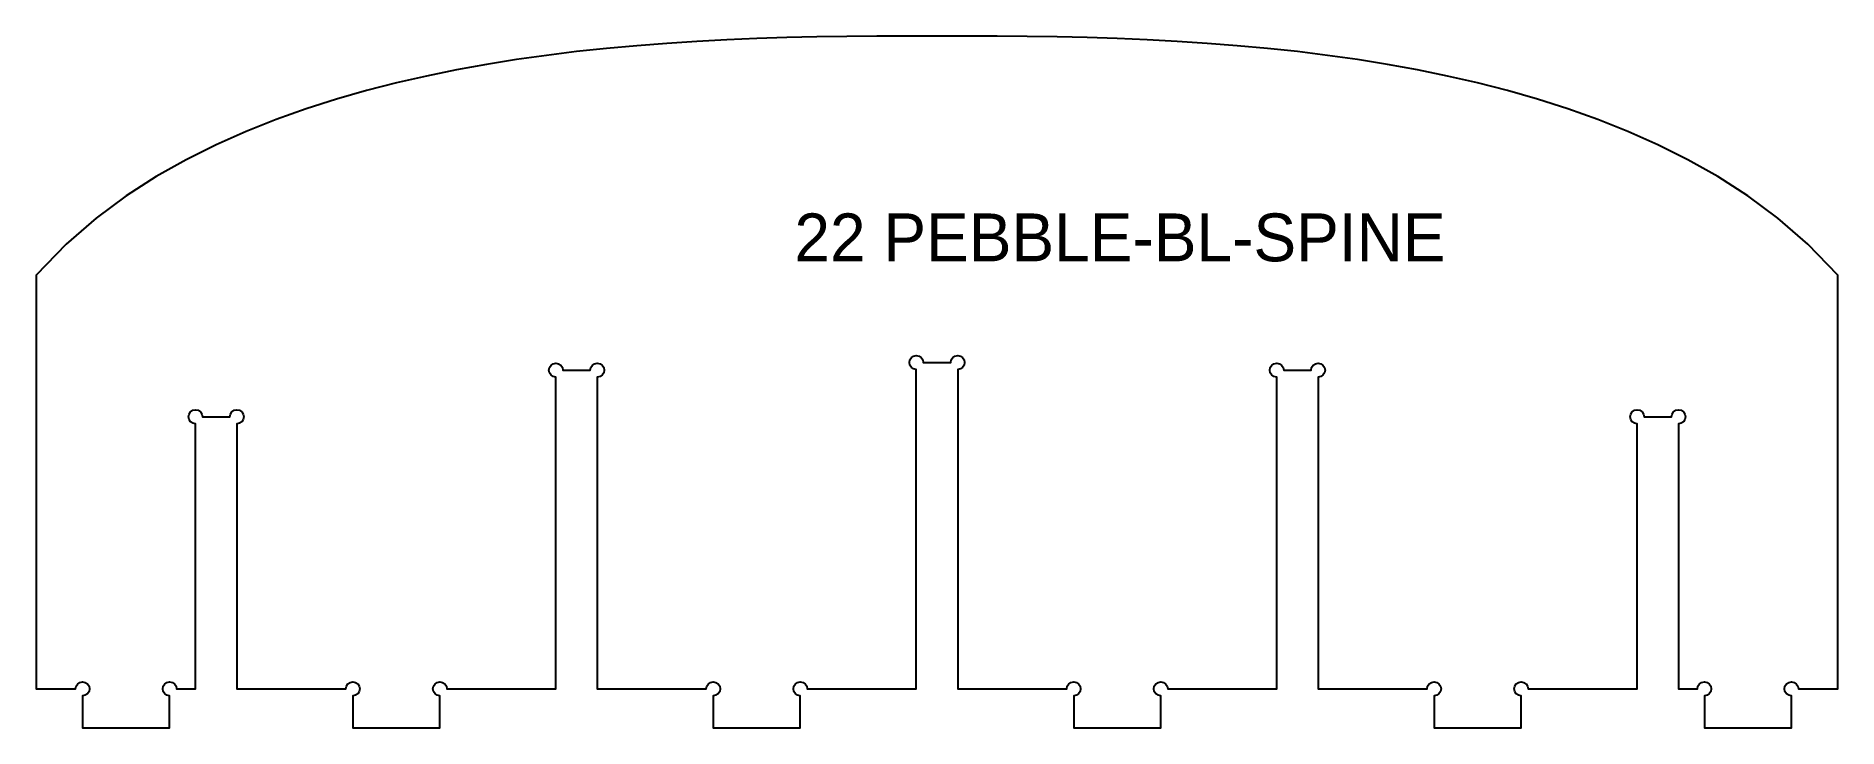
# Model space of a CAD drawing. Header units: millimetres. Extents: x 0 to 828, y 0 to 318.
import ezdxf
from ezdxf.enums import TextEntityAlignment as Align

# ---------------------------------------------------------------- set-up
doc = ezdxf.new("R2010")
doc.units = ezdxf.units.MM
doc.layers.add('CUT', color=1, linetype='Continuous')
doc.layers.add('ENGRAVE-LABEL', color=3, linetype='Continuous')

msp = doc.modelspace()

# ---------------------------------------------------------------- linework, layer by layer
at = {"layer": 'CUT'}
msp.add_lwpolyline([(41.4, 244.5488), (27.6, 234.3552), (13.8, 222.4199), (0, 208.082), (0, 18), (18.2, 18, -2.41421356), (21.4, 14.8), (21.4, 0), (61.4, 0), (61.4, 14.8, -2.41421356), (64.6, 18), (73.3, 18), (73.3, 139.8305, -2.41421356), (76.5, 143.0305), (89.1, 143.0305, -2.41421356), (92.3, 139.8305), (92.3, 18), (142.4, 18, -2.41421356), (145.6, 14.8), (145.6, 0), (185.6, 0), (185.6, 14.8, -2.41421356), (188.8, 18), (238.9, 18), (238.9, 161.2108, -2.41421356), (242.1, 164.4108), (254.7, 164.4108, -2.41421356), (257.9, 161.2108), (257.9, 18), (308, 18, -2.41421356), (311.2, 14.8), (311.2, 0), (351.2, 0), (351.2, 14.8, -2.41421356), (354.4, 18), (404.5, 18), (404.5, 164.8, -2.41421356), (407.7, 168), (420.3, 168, -2.41421356), (423.5, 164.8), (423.5, 18), (473.6, 18, -2.41421356), (476.8, 14.8), (476.8, 0), (516.8, 0), (516.8, 14.8, -2.41421356), (520, 18), (570.1, 18), (570.1, 161.2108, -2.41421356), (573.3, 164.4108), (585.9, 164.4108, -2.41421356), (589.1, 161.2108), (589.1, 18), (639.2, 18, -2.41421356), (642.4, 14.8), (642.4, 0), (682.4, 0), (682.4, 14.8, -2.41421356), (685.6, 18), (735.7, 18), (735.7, 139.8305, -2.41421356), (738.9, 143.0305), (751.5, 143.0305, -2.41421356), (754.7, 139.8305), (754.7, 18), (763.4, 18, -2.41421356), (766.6, 14.8), (766.6, 0), (806.6, 0), (806.6, 14.8, -2.41421356), (809.8, 18), (828, 18), (828, 208.082), (814.2, 222.4199), (800.4, 234.3552), (786.6, 244.5488), (772.8, 253.4013), (759, 261.177), (745.2, 268.0611), (731.4, 274.1896), (717.6, 279.6658), (703.8, 284.5705), (690, 288.9685), (676.2, 292.9126), (662.4, 296.4469), (648.6, 299.6088), (634.8, 302.4301), (621, 304.9388), (607.2, 307.1593), (593.4, 309.1136), (579.6, 310.8215), (565.8, 312.3012), (552, 313.5695), (538.2, 314.6423), (524.4, 315.5348), (510.6, 316.2618), (496.8, 316.8378), (483, 317.2776), (469.2, 317.596), (455.4, 317.8089), (441.6, 317.9334), (427.8, 317.989), (414, 318), (400.2, 317.989), (386.4, 317.9334), (372.6, 317.8089), (358.8, 317.596), (345, 317.2776), (331.2, 316.8378), (317.4, 316.2618), (303.6, 315.5348), (289.8, 314.6423), (276, 313.5695), (262.2, 312.3012), (248.4, 310.8215), (234.6, 309.1136), (220.8, 307.1593), (207, 304.9388), (193.2, 302.4301), (179.4, 299.6088), (165.6, 296.4469), (151.8, 292.9126), (138, 288.9685), (124.2, 284.5705), (110.4, 279.6658), (96.6, 274.1896), (82.8, 268.0611), (69, 261.177), (55.2, 253.4013)], format="xyb", close=True, dxfattribs=at)

# ---------------------------------------------------------------- texts
at = {"layer": 'ENGRAVE-LABEL'}
msp.add_text('22 PEBBLE-BL-SPINE', height=22, dxfattribs=at).set_placement((498.082, 225.4648), align=Align.MIDDLE_CENTER)

doc.saveas('drawing.dxf')
